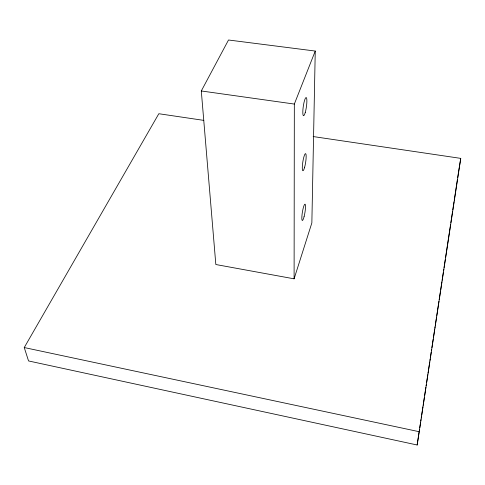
<?xml version="1.0" encoding="UTF-8"?>
<svg xmlns="http://www.w3.org/2000/svg" width="485" height="485" viewBox="0 0 485 485"><rect width="100%" height="100%" fill="white"/><g stroke="black" fill="none" stroke-linecap="round" stroke-linejoin="round"><path stroke-width="0.73" d="M294.098 278.827L294.334 104.063L315.25 51.052L228.508 40L201.299 90.968L215.831 264.525L294.098 278.827L311.855 222.906L315.25 51.052M203.785 120.377L158.831 113.726L24.25 347.551L28.548 360.949L417.161 445L419.088 432.268M419.319 430.777L419.543 429.28M419.774 427.782L420.568 422.538M420.792 421.041L421.016 419.543M421.247 418.052L421.471 416.554M421.701 415.057L422.496 409.813M422.72 408.315L422.944 406.818M423.175 405.327L424.423 397.088M424.648 395.59L425.897 387.357M426.121 385.86L426.351 384.362M426.576 382.865L427.825 374.632M428.049 373.135L428.279 371.637M428.504 370.14L429.752 361.907M429.977 360.41L430.207 358.912M430.431 357.415L431.226 352.177M431.45 350.679L431.68 349.182M431.905 347.684L433.153 339.451M433.378 337.954L434.627 329.721M434.857 328.224L435.081 326.726M435.306 325.229L436.555 316.996M436.785 315.499L438.937 301.276M439.167 299.779L440.41 291.546M440.641 290.048L441.89 281.815M442.114 280.318L443.363 272.085M443.587 270.588L443.817 269.09M444.042 267.593L445.291 259.36M445.515 257.862L450.62 224.173M450.844 222.676L452.547 211.448M452.772 209.95L454.021 201.718M454.251 200.22L457.422 179.262M457.652 177.765L458.446 172.527M417.161 445L460.75 158.377L313.164 136.552M458.555 171.775L460.75 158.377M201.299 90.968L294.334 104.063M24.25 347.551L419.386 431.747M304.641 167.21A8.675 1.425 -81.2 0 0 305.659 153.666A8.675 1.425 -81.2 0 0 302.385 165.725A8.675 1.425 -81.2 0 0 304.641 167.21M305.271 112.393A9.173 1.576 -81.8 0 0 306.35 97.673A9.173 1.576 -81.8 0 0 302.907 109.846A9.173 1.576 -81.8 0 0 305.271 112.393M304.071 216.692A8.251 1.285 -80.7 0 0 305.035 204.173A8.251 1.285 -80.7 0 0 301.912 216.074A8.251 1.285 -80.7 0 0 304.071 216.692"/></g></svg>
